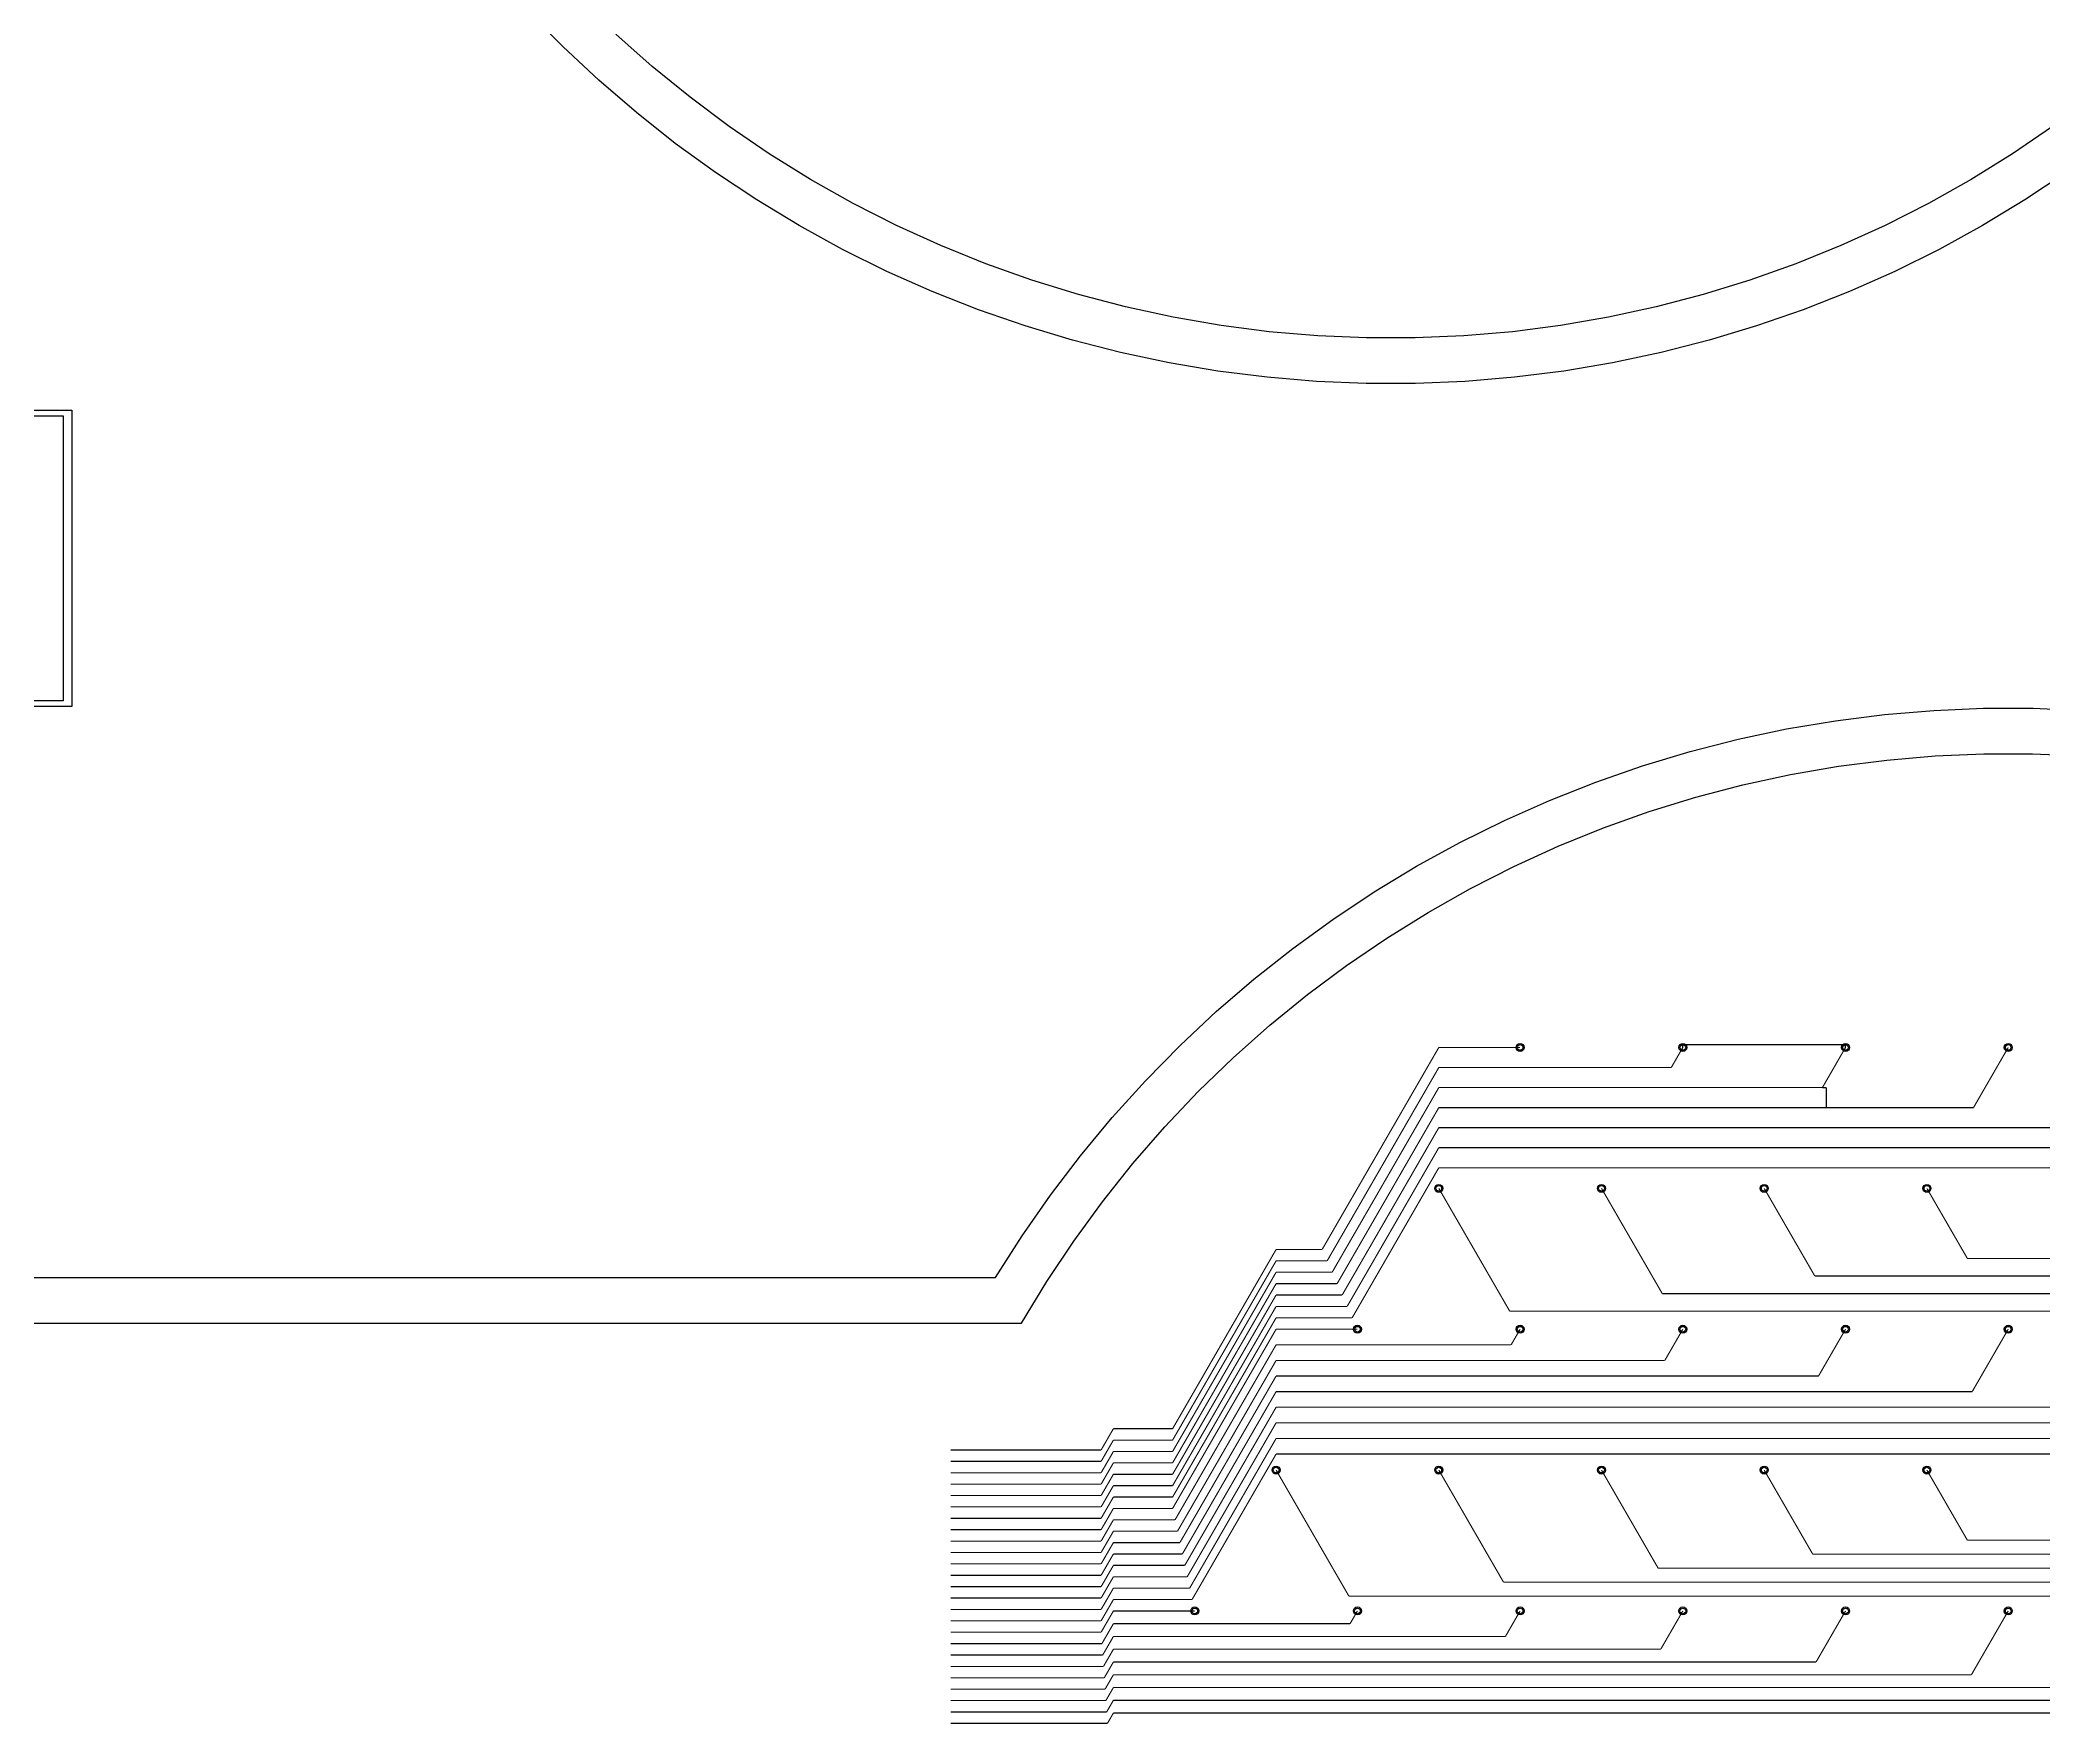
# Model space of a CAD drawing. Header units: metres. Extents: x -54999 to 54999, y -52014 to 54102.
# Drawn here: x -4214 to 13374, y 1528 to 16311 of the extents above; entities that cross this region are included whole.
import ezdxf

# ---------------------------------------------------------------- set-up
doc = ezdxf.new("R2010")
doc.units = ezdxf.units.M
for name, color, linetype in [('eDura_outline_ext', 6, 'Continuous'), ('eDura_outline_int', 6, 'Continuous'), ('etch', 3, 'Continuous'), ('metal', 4, 'Continuous')]:
    doc.layers.add(name, color=color, linetype=linetype)
doc.dimstyles.get("Standard").update_dxf_attribs({"dimtxt": 2.5, "dimasz": 2.5, "dimexe": 1.25, "dimexo": 0.625, "dimtad": 1, "dimdec": 0, "dimtxsty": 'Standard', "dimcen": 2.5, "dimadec": 0, "dimazin": 0, "dimtfac": 1, "dimtmove": 0, "dimatfit": 3, "dimarcsym": 0})

# ---------------------------------------------------------------- blocks, each defined once
blk = doc.blocks.new('*D16')
at = {"color": 0, "lineweight": -2, "transparency": 16777216}
for p, q in [((10205, 7468), (10205, 7494)), ((10207, 7493), (11630, 7493)), ((11633, 7468), (11633, 7494))]:
    blk.add_line(p, q, dxfattribs=at)
at = {"color": 0, "transparency": 16777216}
for points in [[(10207, 7493), (10207, 7492), (10205, 7493)], [(11630, 7493), (11630, 7492), (11633, 7493)]]:
    blk.add_solid(points, dxfattribs=at)
at = {"layer": 'Defpoints', "color": 0, "transparency": 16777216}
for p in [(10205, 7467), (11633, 7493), (11633, 7467)]:
    blk.add_point(p, dxfattribs=at)
at = {"color": 0, "transparency": 16777216, "insert": (10919, 7495), "char_height": 2.5, "attachment_point": 5}
blk.add_mtext('1428', dxfattribs=at)
blk = doc.blocks.new('*D21')
at = {"color": 0, "lineweight": -2, "transparency": 16777216}
for p, q in [((11430, 7115), (11463, 7115)), ((11462, 7112), (11462, 6941)), ((11430, 6939), (11463, 6939))]:
    blk.add_line(p, q, dxfattribs=at)
at = {"color": 0, "transparency": 16777216}
for points in [[(11461, 7112), (11462, 7112), (11462, 7115)], [(11461, 6941), (11462, 6941), (11462, 6939)]]:
    blk.add_solid(points, dxfattribs=at)
at = {"layer": 'Defpoints', "color": 0, "transparency": 16777216}
for p in [(11430, 7115), (11430, 6939), (11462, 6939)]:
    blk.add_point(p, dxfattribs=at)
at = {"color": 0, "transparency": 16777216, "insert": (11460, 7027), "char_height": 2.5, "attachment_point": 5, "rotation": 90}
blk.add_mtext('176', dxfattribs=at)

msp = doc.modelspace()

# ---------------------------------------------------------------- linework, layer by layer
at = {"layer": 'eDura_outline_ext'}
for points in [[(13570.07, 15148.16), (13207.552, 14907.724), (12835.296, 14682.658), (12453.954, 14473.355), (12064.193, 14280.183), (11666.695, 14103.479), (11262.155, 13943.552), (10851.281, 13800.683), (10434.792, 13675.12), (10013.416, 13567.084), (9587.891, 13476.764), (9158.961, 13404.317), (8727.377, 13349.871), (8293.894, 13313.52), (7859.27, 13295.329), (7424.265, 13295.329), (6989.64, 13313.52), (6556.157, 13349.871), (6124.573, 13404.317), (5695.643, 13476.764), (5270.118, 13567.084), (4848.743, 13675.12), (4432.254, 13800.683), (4021.38, 13943.552), (3616.84, 14103.479), (3219.341, 14280.183), (2829.58, 14473.355), (2448.238, 14682.658), (2075.982, 14907.724), (1713.464, 15148.16), (1361.317, 15403.546), (1020.159, 15673.435), (690.585, 15957.354), (373.172, 16254.807), (68.476, 16565.274)], [(-16027.442, 5446.806), (4172.558, 5446.806), (4172.558, 5446.806), (4406.152, 5813.771), (4654.887, 6170.647), (4918.328, 6516.808), (5196.015, 6851.65), (5487.461, 7174.587), (5792.158, 7485.054), (6109.57, 7782.507), (6439.144, 8066.426), (6780.303, 8336.315), (7132.45, 8591.701), (7494.968, 8832.137), (7867.224, 9057.203), (8248.566, 9266.506), (8638.327, 9459.678), (9035.825, 9636.382), (9440.365, 9796.308), (9851.239, 9939.178), (10267.728, 10064.741), (10689.104, 10172.777), (11114.629, 10263.097), (11543.559, 10335.544), (11975.143, 10389.99), (12408.626, 10426.34), (12843.25, 10444.532), (13278.255, 10444.532), (13712.879, 10426.34)]]:
    msp.add_lwpolyline(points, dxfattribs=at)
msp.add_lwpolyline([(-9959.865, 13061.36), (-3934.865, 13061.36), (-3934.865, 10461.36), (-9959.865, 10461.36), (-9959.865, 10461.36), (-9959.865, 9211.36), (-15059.865, 9211.36), (-15059.865, 10461.36), (-15059.865, 10461.36), (-21084.865, 10461.36), (-21084.865, 13061.36), (-15059.865, 13061.36), (-15059.865, 13061.36), (-15059.865, 14311.36), (-9959.865, 14311.36), (-9959.865, 13061.36)], close=True, dxfattribs=at)
at = {"layer": 'eDura_outline_int'}
for points in [[(13450.247, 15552.934), (13097.116, 15312.174), (12734.021, 15086.722), (12361.623, 14876.992), (11980.605, 14683.366), (11591.66, 14506.197), (11195.5, 14345.81), (10792.849, 14202.497), (10384.442, 14076.52), (9971.025, 13968.11), (9553.353, 13877.463), (9132.19, 13804.746), (8708.304, 13750.092), (8282.469, 13713.601), (7855.465, 13695.338), (7428.07, 13695.338), (7001.065, 13713.601), (6575.231, 13750.092), (6151.344, 13804.746), (5730.181, 13877.463), (5312.509, 13968.11), (4899.092, 14076.52), (4490.685, 14202.497), (4088.034, 14345.81), (3691.874, 14506.197), (3302.93, 14683.366), (2921.911, 14876.992), (2549.514, 15086.722), (2186.418, 15312.174), (1833.288, 15552.934), (1490.768, 15808.563), (1159.483, 16078.595), (840.04, 16362.536)], [(-15599.501, 5046.806), (4400.499, 5046.806), (4400.499, 5046.806), (4622.057, 5412.29), (4859.03, 5767.973), (5110.985, 6113.205), (5377.461, 6447.356), (5657.973, 6769.815), (5952.006, 7079.994), (6259.025, 7377.325), (6578.469, 7661.266), (6909.753, 7931.298), (7252.273, 8186.927), (7605.404, 8427.687), (7968.499, 8653.138), (8340.896, 8862.869), (8721.915, 9056.495), (9110.86, 9233.663), (9507.019, 9394.051), (9909.671, 9537.364), (10318.078, 9663.341), (10731.495, 9771.751), (11149.166, 9862.398), (11570.33, 9935.114), (11994.216, 9989.769), (12420.05, 10026.26), (12847.055, 10044.523), (13274.45, 10044.523), (13701.455, 10026.26)]]:
    msp.add_lwpolyline(points, dxfattribs=at)
msp.add_lwpolyline([(-10009.865, 13011.36), (-4009.865, 13011.36), (-4009.865, 10511.36), (-10009.865, 10511.36), (-10009.865, 10511.36), (-10009.865, 9261.36), (-15009.865, 9261.36), (-15009.865, 10511.36), (-15009.865, 10511.36), (-21009.865, 10511.36), (-21009.865, 13011.36), (-15009.865, 13011.36), (-15009.865, 13011.36), (-15009.865, 14261.36), (-10009.865, 14261.36), (-10009.865, 13011.36)], close=True, dxfattribs=at)
at = {"layer": 'etch'}
for centre in [(8776.753, 7466.912), (10204.753, 7466.912), (11632.753, 7466.912), (13060.753, 7466.912), (8062.753, 6230.228), (9490.753, 6230.228), (10918.753, 6230.228), (12346.753, 6230.228), (7348.753, 4993.543), (8776.753, 4993.543), (10204.753, 4993.543), (11632.753, 4993.543), (13060.753, 4993.543), (6634.753, 3756.859), (8062.753, 3756.859), (9490.753, 3756.859), (10918.753, 3756.859), (12346.753, 3756.859), (5920.753, 2520.175), (7348.753, 2520.175), (8776.753, 2520.175), (10204.753, 2520.175), (11632.753, 2520.175), (13060.753, 2520.175)]:
    msp.add_circle(centre, 25, dxfattribs=at)
at = {"layer": 'metal'}
for points in [[(8062.753, 7466.912, 10, 10, 0), (7038.898, 5693.543, 10, 10, 0)], [(8776.753, 7466.912, 10, 10, 0), (8062.753, 7466.912, 10, 10, 0)], [(8776.753, 7466.912, 10, 10, 0), (8776.753, 7466.912, 10, 10, 0)], [(10204.753, 7466.912, 10, 10, 0), (10103.139, 7290.912, 10, 10, 0)], [(11632.753, 7466.912, 10, 10, 0), (11429.525, 7114.912, 10, 10, 0)], [(13060.753, 7466.912, 10, 10, 0), (12755.912, 6938.912, 10, 10, 0)], [(8062.753, 7290.912, 10, 10, 0), (7082.777, 5593.543, 10, 10, 0)], [(10103.139, 7290.912, 10, 10, 0), (8062.753, 7290.912, 10, 10, 0)], [(8062.753, 7114.912, 10, 10, 0), (7126.655, 5493.543, 10, 10, 0)], [(11429.525, 7114.912, 10, 10, 0), (8062.753, 7114.912, 10, 10, 0)], [(8062.753, 6938.912, 10, 10, 0), (7170.534, 5393.543, 10, 10, 0)], [(12755.912, 6938.912, 10, 10, 0), (8062.753, 6938.912, 10, 10, 0)], [(8062.753, 6762.912, 10, 10, 0), (7214.412, 5293.543, 10, 10, 0)], [(14082.298, 6762.912, 10, 10, 0), (8062.753, 6762.912, 10, 10, 0)], [(8062.753, 6586.912, 10, 10, 0), (7258.291, 5193.543, 10, 10, 0)], [(15408.684, 6586.912, 10, 10, 0), (8062.753, 6586.912, 10, 10, 0)], [(8062.753, 6410.912, 10, 10, 0), (7302.17, 5093.543, 10, 10, 0)], [(16735.071, 6410.912, 10, 10, 0), (8062.753, 6410.912, 10, 10, 0)], [(8062.753, 6230.228, 10, 10, 0), (8685.136, 5152.228, 10, 10, 0)], [(9490.753, 6230.228, 10, 10, 0), (10024.224, 5306.228, 10, 10, 0)], [(10918.753, 6230.228, 10, 10, 0), (11363.312, 5460.228, 10, 10, 0)], [(12346.753, 6230.228, 10, 10, 0), (12702.4, 5614.228, 10, 10, 0)], [(6634.753, 5693.543, 10, 10, 0), (5726.368, 4120.175, 10, 10, 0)], [(7038.898, 5693.543, 10, 10, 0), (6634.753, 5693.543, 10, 10, 0)], [(6634.753, 5693.543, 10, 10, 0), (6634.753, 5693.543, 10, 10, 0)], [(6634.753, 5593.543, 10, 10, 0), (5726.368, 4020.175, 10, 10, 0)], [(6634.753, 5493.543, 10, 10, 0), (5726.368, 3920.175, 10, 10, 0)], [(7082.777, 5593.543, 10, 10, 0), (6634.753, 5593.543, 10, 10, 0)], [(6634.753, 5593.543, 10, 10, 0), (6634.753, 5593.543, 10, 10, 0)], [(7126.655, 5493.543, 10, 10, 0), (6634.753, 5493.543, 10, 10, 0)], [(6634.753, 5493.543, 10, 10, 0), (6634.753, 5493.543, 10, 10, 0)], [(11363.312, 5460.228, 10, 10, 0), (18772.753, 5460.228, 10, 10, 0)], [(12702.4, 5614.228, 10, 10, 0), (18772.753, 5614.228, 10, 10, 0)], [(6634.753, 5393.543, 10, 10, 0), (5726.368, 3820.175, 10, 10, 0)], [(6634.753, 5293.543, 10, 10, 0), (5726.368, 3720.175, 10, 10, 0)], [(7170.534, 5393.543, 10, 10, 0), (6634.753, 5393.543, 10, 10, 0)], [(6634.753, 5393.543, 10, 10, 0), (6634.753, 5393.543, 10, 10, 0)], [(7214.412, 5293.543, 10, 10, 0), (6634.753, 5293.543, 10, 10, 0)], [(6634.753, 5293.543, 10, 10, 0), (6634.753, 5293.543, 10, 10, 0)], [(10024.224, 5306.228, 10, 10, 0), (18772.753, 5306.228, 10, 10, 0)], [(6634.753, 5193.543, 10, 10, 0), (5726.368, 3620.175, 10, 10, 0)], [(7258.291, 5193.543, 10, 10, 0), (6634.753, 5193.543, 10, 10, 0)], [(6634.753, 5193.543, 10, 10, 0), (6634.753, 5193.543, 10, 10, 0)], [(8685.136, 5152.228, 10, 10, 0), (18772.753, 5152.228, 10, 10, 0)], [(6634.753, 5093.543, 10, 10, 0), (5726.368, 3520.175, 10, 10, 0)], [(6634.753, 4993.543, 10, 10, 0), (5726.368, 3420.175, 10, 10, 0)], [(7302.17, 5093.543, 10, 10, 0), (6634.753, 5093.543, 10, 10, 0)], [(6634.753, 5093.543, 10, 10, 0), (6634.753, 5093.543, 10, 10, 0)], [(7348.753, 4993.543, 10, 10, 0), (6634.753, 4993.543, 10, 10, 0)], [(7348.753, 4993.543, 10, 10, 0), (7348.753, 4993.543, 10, 10, 0)], [(8776.753, 4993.543, 10, 10, 0), (8697.656, 4856.543, 10, 10, 0)], [(10204.753, 4993.543, 10, 10, 0), (10046.559, 4719.543, 10, 10, 0)], [(11632.753, 4993.543, 10, 10, 0), (11395.462, 4582.543, 10, 10, 0)], [(13060.753, 4993.543, 10, 10, 0), (12744.365, 4445.543, 10, 10, 0)], [(6634.753, 4856.543, 10, 10, 0), (5747.73, 3320.175, 10, 10, 0)], [(8697.656, 4856.543, 10, 10, 0), (6634.753, 4856.543, 10, 10, 0)], [(6634.753, 4719.543, 10, 10, 0), (5769.092, 3220.175, 10, 10, 0)], [(6634.753, 4582.543, 10, 10, 0), (5790.454, 3120.175, 10, 10, 0)], [(10046.559, 4719.543, 10, 10, 0), (6634.753, 4719.543, 10, 10, 0)], [(11395.462, 4582.543, 10, 10, 0), (6634.753, 4582.543, 10, 10, 0)], [(6634.753, 4445.543, 10, 10, 0), (5811.816, 3020.175, 10, 10, 0)], [(12744.365, 4445.543, 10, 10, 0), (6634.753, 4445.543, 10, 10, 0)], [(6634.753, 4308.543, 10, 10, 0), (5833.178, 2920.175, 10, 10, 0)], [(14093.268, 4308.543, 10, 10, 0), (6634.753, 4308.543, 10, 10, 0)], [(5206.753, 4120.175, 10, 10, 0), (5098.97, 3933.49, 10, 10, 0)], [(5726.368, 4120.175, 10, 10, 0), (5206.753, 4120.175, 10, 10, 0)], [(5206.753, 4120.175, 10, 10, 0), (5206.753, 4120.175, 10, 10, 0)], [(6634.753, 4171.543, 10, 10, 0), (5854.54, 2820.175, 10, 10, 0)], [(15442.171, 4171.543, 10, 10, 0), (6634.753, 4171.543, 10, 10, 0)], [(5098.97, 3933.49, 10, 10, 0), (3778.753, 3933.49, 10, 10, 0)], [(5206.753, 4020.175, 10, 10, 0), (5098.97, 3833.49, 10, 10, 0)], [(5206.753, 3920.175, 10, 10, 0), (5098.97, 3733.49, 10, 10, 0)], [(5726.368, 4020.175, 10, 10, 0), (5206.753, 4020.175, 10, 10, 0)], [(5206.753, 4020.175, 10, 10, 0), (5206.753, 4020.175, 10, 10, 0)], [(5726.368, 3920.175, 10, 10, 0), (5206.753, 3920.175, 10, 10, 0)], [(5206.753, 3920.175, 10, 10, 0), (5206.753, 3920.175, 10, 10, 0)], [(6634.753, 4034.543, 10, 10, 0), (5875.902, 2720.175, 10, 10, 0)], [(6634.753, 3897.543, 10, 10, 0), (5897.264, 2620.175, 10, 10, 0)], [(16791.074, 4034.543, 10, 10, 0), (6634.753, 4034.543, 10, 10, 0)], [(18139.977, 3897.543, 10, 10, 0), (6634.753, 3897.543, 10, 10, 0)], [(5098.97, 3833.49, 10, 10, 0), (3778.753, 3833.49, 10, 10, 0)], [(5098.97, 3733.49, 10, 10, 0), (3778.753, 3733.49, 10, 10, 0)], [(5206.753, 3820.175, 10, 10, 0), (5098.97, 3633.49, 10, 10, 0)], [(5206.753, 3720.175, 10, 10, 0), (5098.97, 3533.49, 10, 10, 0)], [(5726.368, 3820.175, 10, 10, 0), (5206.753, 3820.175, 10, 10, 0)], [(5206.753, 3820.175, 10, 10, 0), (5206.753, 3820.175, 10, 10, 0)], [(5726.368, 3720.175, 10, 10, 0), (5206.753, 3720.175, 10, 10, 0)], [(5206.753, 3720.175, 10, 10, 0), (5206.753, 3720.175, 10, 10, 0)], [(6634.753, 3756.859, 10, 10, 0), (7273.879, 2649.859, 10, 10, 0)], [(8062.753, 3756.859, 10, 10, 0), (8630.865, 2772.859, 10, 10, 0)], [(9490.753, 3756.859, 10, 10, 0), (9987.851, 2895.859, 10, 10, 0)], [(10918.753, 3756.859, 10, 10, 0), (11344.837, 3018.859, 10, 10, 0)], [(12346.753, 3756.859, 10, 10, 0), (12701.823, 3141.859, 10, 10, 0)], [(5098.97, 3633.49, 10, 10, 0), (3778.753, 3633.49, 10, 10, 0)], [(5098.97, 3533.49, 10, 10, 0), (3778.753, 3533.49, 10, 10, 0)], [(5206.753, 3620.175, 10, 10, 0), (5098.97, 3433.49, 10, 10, 0)], [(5206.753, 3520.175, 10, 10, 0), (5098.97, 3333.49, 10, 10, 0)], [(5726.368, 3620.175, 10, 10, 0), (5206.753, 3620.175, 10, 10, 0)], [(5206.753, 3620.175, 10, 10, 0), (5206.753, 3620.175, 10, 10, 0)], [(5726.368, 3520.175, 10, 10, 0), (5206.753, 3520.175, 10, 10, 0)], [(5206.753, 3520.175, 10, 10, 0), (5206.753, 3520.175, 10, 10, 0)], [(5098.97, 3433.49, 10, 10, 0), (3778.753, 3433.49, 10, 10, 0)], [(5206.753, 3420.175, 10, 10, 0), (5098.97, 3233.49, 10, 10, 0)], [(5726.368, 3420.175, 10, 10, 0), (5206.753, 3420.175, 10, 10, 0)], [(5206.753, 3420.175, 10, 10, 0), (5206.753, 3420.175, 10, 10, 0)], [(5098.97, 3333.49, 10, 10, 0), (3778.753, 3333.49, 10, 10, 0)], [(5098.97, 3233.49, 10, 10, 0), (3778.753, 3233.49, 10, 10, 0)], [(5206.753, 3320.175, 10, 10, 0), (5098.97, 3133.49, 10, 10, 0)], [(5206.753, 3220.175, 10, 10, 0), (5098.97, 3033.49, 10, 10, 0)], [(5747.73, 3320.175, 10, 10, 0), (5206.753, 3320.175, 10, 10, 0)], [(5206.753, 3320.175, 10, 10, 0), (5206.753, 3320.175, 10, 10, 0)], [(5769.092, 3220.175, 10, 10, 0), (5206.753, 3220.175, 10, 10, 0)], [(5206.753, 3220.175, 10, 10, 0), (5206.753, 3220.175, 10, 10, 0)], [(5098.97, 3133.49, 10, 10, 0), (3778.753, 3133.49, 10, 10, 0)], [(5098.97, 3033.49, 10, 10, 0), (3778.753, 3033.49, 10, 10, 0)], [(5206.753, 3120.175, 10, 10, 0), (5098.97, 2933.49, 10, 10, 0)], [(5206.753, 3020.175, 10, 10, 0), (5098.97, 2833.49, 10, 10, 0)], [(5790.454, 3120.175, 10, 10, 0), (5206.753, 3120.175, 10, 10, 0)], [(5206.753, 3120.175, 10, 10, 0), (5206.753, 3120.175, 10, 10, 0)], [(5811.816, 3020.175, 10, 10, 0), (5206.753, 3020.175, 10, 10, 0)], [(5206.753, 3020.175, 10, 10, 0), (5206.753, 3020.175, 10, 10, 0)], [(11344.837, 3018.859, 10, 10, 0), (20200.753, 3018.859, 10, 10, 0)], [(12701.823, 3141.859, 10, 10, 0), (20200.753, 3141.859, 10, 10, 0)], [(5098.97, 2933.49, 10, 10, 0), (3778.753, 2933.49, 10, 10, 0)], [(5098.97, 2833.49, 10, 10, 0), (3778.753, 2833.49, 10, 10, 0)], [(5206.753, 2920.175, 10, 10, 0), (5098.97, 2733.49, 10, 10, 0)], [(5206.753, 2820.175, 10, 10, 0), (5098.97, 2633.49, 10, 10, 0)], [(5833.178, 2920.175, 10, 10, 0), (5206.753, 2920.175, 10, 10, 0)], [(5206.753, 2920.175, 10, 10, 0), (5206.753, 2920.175, 10, 10, 0)], [(5854.54, 2820.175, 10, 10, 0), (5206.753, 2820.175, 10, 10, 0)], [(5206.753, 2820.175, 10, 10, 0), (5206.753, 2820.175, 10, 10, 0)], [(9987.851, 2895.859, 10, 10, 0), (20200.753, 2895.859, 10, 10, 0)], [(5098.97, 2733.49, 10, 10, 0), (3778.753, 2733.49, 10, 10, 0)], [(5098.97, 2633.49, 10, 10, 0), (3778.753, 2633.49, 10, 10, 0)], [(5206.753, 2720.175, 10, 10, 0), (5098.97, 2533.49, 10, 10, 0)], [(5875.902, 2720.175, 10, 10, 0), (5206.753, 2720.175, 10, 10, 0)], [(5206.753, 2720.175, 10, 10, 0), (5206.753, 2720.175, 10, 10, 0)], [(7273.879, 2649.859, 10, 10, 0), (20200.753, 2649.859, 10, 10, 0)], [(8630.865, 2772.859, 10, 10, 0), (20200.753, 2772.859, 10, 10, 0)], [(5098.97, 2533.49, 10, 10, 0), (3778.753, 2533.49, 10, 10, 0)], [(5206.753, 2620.175, 10, 10, 0), (5098.97, 2433.49, 10, 10, 0)], [(5206.753, 2520.175, 10, 10, 0), (5098.97, 2333.49, 10, 10, 0)], [(5897.264, 2620.175, 10, 10, 0), (5206.753, 2620.175, 10, 10, 0)], [(5206.753, 2620.175, 10, 10, 0), (5206.753, 2620.175, 10, 10, 0)], [(5920.753, 2520.175, 10, 10, 0), (5206.753, 2520.175, 10, 10, 0)], [(5920.753, 2520.175, 10, 10, 0), (5920.753, 2520.175, 10, 10, 0)], [(7348.753, 2520.175, 10, 10, 0), (7284.089, 2408.175, 10, 10, 0)], [(8776.753, 2520.175, 10, 10, 0), (8647.426, 2296.175, 10, 10, 0)], [(10204.753, 2520.175, 10, 10, 0), (10010.763, 2184.175, 10, 10, 0)], [(11632.753, 2520.175, 10, 10, 0), (11374.1, 2072.175, 10, 10, 0)], [(13060.753, 2520.175, 10, 10, 0), (12737.437, 1960.175, 10, 10, 0)], [(5098.97, 2433.49, 10, 10, 0), (3778.753, 2433.49, 10, 10, 0)], [(5098.97, 2333.49, 10, 10, 0), (3778.753, 2333.49, 10, 10, 0)], [(5206.753, 2408.175, 10, 10, 0), (5105.899, 2233.49, 10, 10, 0)], [(5206.753, 2296.175, 10, 10, 0), (5112.827, 2133.49, 10, 10, 0)], [(7284.089, 2408.175, 10, 10, 0), (5206.753, 2408.175, 10, 10, 0)], [(8647.426, 2296.175, 10, 10, 0), (5206.753, 2296.175, 10, 10, 0)], [(5105.899, 2233.49, 10, 10, 0), (3778.753, 2233.49, 10, 10, 0)], [(5112.827, 2133.49, 10, 10, 0), (3778.753, 2133.49, 10, 10, 0)], [(5206.753, 2184.175, 10, 10, 0), (5119.755, 2033.49, 10, 10, 0)], [(10010.763, 2184.175, 10, 10, 0), (5206.753, 2184.175, 10, 10, 0)], [(5119.755, 2033.49, 10, 10, 0), (3778.753, 2033.49, 10, 10, 0)], [(5126.683, 1933.49, 10, 10, 0), (3778.753, 1933.49, 10, 10, 0)], [(5206.753, 2072.175, 10, 10, 0), (5126.683, 1933.49, 10, 10, 0)], [(5206.753, 1960.175, 10, 10, 0), (5133.611, 1833.49, 10, 10, 0)], [(11374.1, 2072.175, 10, 10, 0), (5206.753, 2072.175, 10, 10, 0)], [(12737.437, 1960.175, 10, 10, 0), (5206.753, 1960.175, 10, 10, 0)], [(5133.611, 1833.49, 10, 10, 0), (3778.753, 1833.49, 10, 10, 0)], [(5206.753, 1848.175, 10, 10, 0), (5140.54, 1733.49, 10, 10, 0)], [(14100.773, 1848.175, 10, 10, 0), (5206.753, 1848.175, 10, 10, 0)], [(5140.54, 1733.49, 10, 10, 0), (3778.753, 1733.49, 10, 10, 0)], [(5147.468, 1633.49, 10, 10, 0), (3778.753, 1633.49, 10, 10, 0)], [(5206.753, 1736.175, 10, 10, 0), (5147.468, 1633.49, 10, 10, 0)], [(5206.753, 1624.175, 10, 10, 0), (5154.396, 1533.49, 10, 10, 0)], [(15464.11, 1736.175, 10, 10, 0), (5206.753, 1736.175, 10, 10, 0)], [(16827.447, 1624.175, 10, 10, 0), (5206.753, 1624.175, 10, 10, 0)], [(5154.396, 1533.49, 10, 10, 0), (3778.753, 1533.49, 10, 10, 0)]]:
    msp.add_lwpolyline(points, format="xyseb", dxfattribs=at)
for centre in [(8776.753, 7466.912), (10204.753, 7466.912), (11632.753, 7466.912), (13060.753, 7466.912), (8062.753, 6230.228), (9490.753, 6230.228), (10918.753, 6230.228), (12346.753, 6230.228), (7348.753, 4993.543), (8776.753, 4993.543), (10204.753, 4993.543), (11632.753, 4993.543), (13060.753, 4993.543), (6634.753, 3756.859), (8062.753, 3756.859), (9490.753, 3756.859), (10918.753, 3756.859), (12346.753, 3756.859), (5920.753, 2520.175), (7348.753, 2520.175), (8776.753, 2520.175), (10204.753, 2520.175), (11632.753, 2520.175), (13060.753, 2520.175)]:
    msp.add_circle(centre, 35, dxfattribs=at)

# ---------------------------------------------------------------- dimensions: what is measured, and where the dimension line sits
dim = msp.add_linear_dim(base=(11632.753, 7492.861), p1=(10204.753, 7466.912), p2=(11632.753, 7466.912), dimstyle='Standard', override={"dimdec": 2, "dimfxl": 1})
dim.commit()
dim.dimension.update_dxf_attribs({"geometry": '*D16', "text_midpoint": (10918.753, 7494.736)})
dim = msp.add_linear_dim(base=(11461.702, 6938.912), p1=(11429.525, 7114.912), p2=(11429.525, 6938.912), angle=90, dimstyle='Standard', override={"dimdec": 2, "dimfxl": 1})
dim.commit()
dim.dimension.update_dxf_attribs({"geometry": '*D21', "text_midpoint": (11459.827, 7026.912)})

doc.saveas('drawing.dxf')
